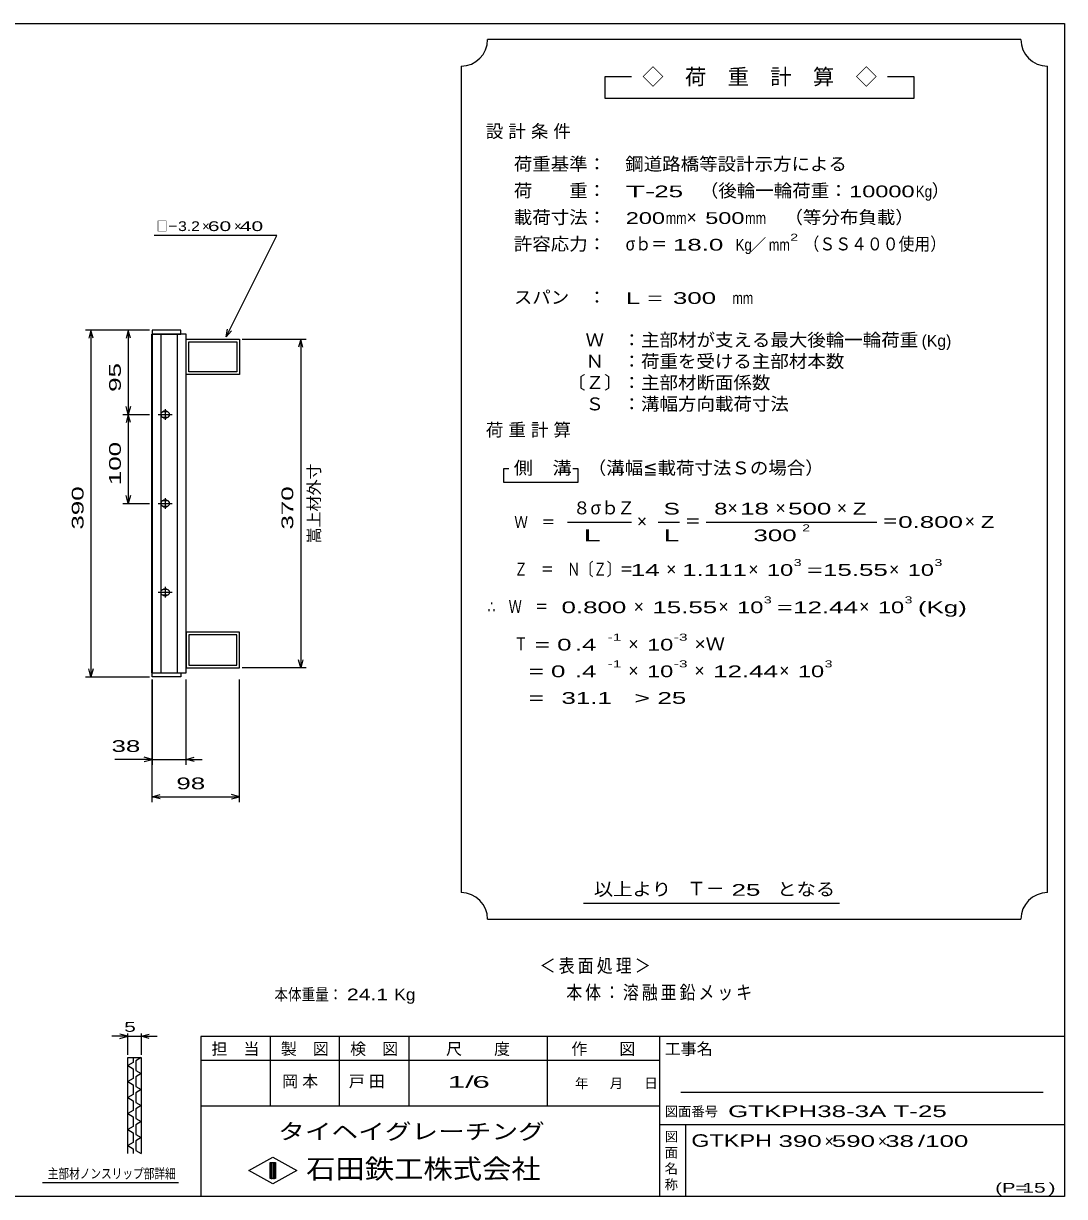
# Model space of a CAD drawing. Units: millimetres, scale not verified. Extents: x -1092 to 1039, y -770 to 632.
# Drawn here: x -133 to 1039, y -688 to 632 of the extents above; entities that cross this region are included whole.
import ezdxf
from ezdxf.enums import TextEntityAlignment as Align

# ---------------------------------------------------------------- set-up
doc = ezdxf.new("R2010")
doc.units = ezdxf.units.MM
doc.header["$LTSCALE"] = 6
for name, color, linetype, lineweight in [('0_2', 150, 'Continuous', 25), ('16', 3, 'Continuous', 25), ('22', 4, 'Continuous', 25), ('24', 2, 'Continuous', 25), ('32', 4, 'Continuous', 25)]:
    doc.layers.add(name, color=color, linetype=linetype, lineweight=lineweight)
doc.styles.add('ベクトル', font='')
doc.styles.get('ベクトル').set_extended_font_data('ベクトル')

msp = doc.modelspace()

# ---------------------------------------------------------------- linework, layer by layer
at = {"layer": '0_2'}
for p, q in [((-1037.4, 632.1), (1038.6, 632.1)), ((1038.6, 632.1), (1038.6, -687.9)), ((1038.6, -507.9), (66.6, -507.9)), ((66.6, -507.9), (66.6, -687.9)), ((144.6, -507.9), (144.6, -585.9)), ((222.6, -585.9), (222.6, -507.9)), ((300.6, -507.9), (300.6, -585.9)), ((456.6, -585.9), (456.6, -507.9)), ((582.6, -507.9), (582.6, -687.9)), ((582.6, -534.9), (66.6, -534.9)), ((1014.6, -570.9), (606.6, -570.9)), ((66.6, -585.9), (582.6, -585.9)), ((582.6, -606.9), (1038.6, -606.9)), ((612.6, -687.9), (612.6, -606.9)), ((120.6, -658.5), (147.6, -643.5)), ((147.6, -643.5), (174.6, -658.5)), ((147.6, -673.5), (120.6, -658.5)), ((144.6, -649.5), (150.6, -649.5)), ((144.6, -667.5), (144.6, -649.5)), ((144.6, -649.5), (145.8, -649.5)), ((145.8, -649.5), (145.8, -667.5)), ((147, -667.5), (147, -649.5)), ((147, -649.5), (148.2, -649.5)), ((174.6, -658.5), (147.6, -673.5)), ((148.2, -649.5), (148.2, -667.5)), ((149.4, -667.5), (149.4, -649.5)), ((149.4, -649.5), (150.6, -649.5)), ((150.6, -649.5), (150.6, -667.5)), ((150.6, -649.5), (150.6, -667.5)), ((150.6, -667.5), (144.6, -667.5)), ((145.8, -667.5), (147, -667.5)), ((148.2, -667.5), (149.4, -667.5)), ((1038.6, -687.9), (-1037.4, -687.9))]:
    msp.add_line(p, q, dxfattribs=at)
at = {"layer": '16'}
for p, q in [((11.3, -98.5), (11.3, 282.5)), ((11.3, 282.5), (12, 282.5)), ((44, 287), (12, 287)), ((12, 287), (12, 282.5)), ((12, 282.5), (44, 282.5)), ((12, 282.5), (12, -98.5)), ((50, 282.5), (12, 282.5)), ((21.5, 282.5), (21.5, -98.5)), ((40.5, -98.5), (40.5, 282.5)), ((44, 282.5), (44, 287)), ((50, -98.5), (50, 282.5)), ((50, 277), (110, 277)), ((50, 237), (50, 277)), ((53, 274), (107, 274)), ((53, 240), (53, 274)), ((107, 274), (107, 240)), ((110, 277), (110, 237)), ((107, 240), (53, 240)), ((110, 237), (50, 237)), ((26.5, 198), (26.5, 186)), ((18.5, 192), (34.5, 192)), ((28.5, 195), (24.5, 195)), ((24.5, 189), (28.5, 189)), ((28.5, 95), (24.5, 95)), ((26.5, 98), (26.5, 86)), ((18.5, 92), (34.5, 92)), ((24.5, 89), (28.5, 89)), ((18.5, -8), (34.5, -8)), ((28.5, -5), (24.5, -5)), ((24.5, -11), (28.5, -11)), ((26.5, -2), (26.5, -14)), ((110, -53), (50, -53)), ((50, -53), (50, -93)), ((107, -56), (53, -56)), ((53, -56), (53, -90)), ((107, -90), (107, -56)), ((110, -93), (110, -53)), ((53, -90), (107, -90)), ((12, -98.5), (11.3, -98.5)), ((12, -98.5), (44, -98.5)), ((12, -103), (12, -98.5)), ((12, -98.5), (50, -98.5)), ((44, -103), (12, -103)), ((44, -98.5), (44, -103)), ((50, -93), (110, -93))]:
    msp.add_line(p, q, dxfattribs=at)
for centre, radius, start, end in [((24.5, 192), 3, 90, 270), ((26.5, 192), 4, 46.6, 133.4), ((26.5, 192), 4, 226.6, 313.4), ((28.5, 192), 3, 270, 90), ((24.5, 92), 3, 90, 270), ((26.5, 92), 4, 46.6, 133.4), ((28.5, 92), 3, 270, 90), ((26.5, 92), 4, 226.6, 313.4), ((24.5, -8), 3, 90, 270), ((26.5, -8), 4, 46.6, 133.4), ((26.5, -8), 4, 226.6, 313.4), ((28.5, -8), 3, 270, 90)]:
    msp.add_arc(centre, radius, start, end, dxfattribs=at)
at = {"layer": '22'}
for p, q in [((152, 393.5), (14, 393.5)), ((95, 279.5), (152, 393.5)), ((9, 287), (-63, 287)), ((-57, 287), (-59.4, 278)), ((-54.6, 278), (-57, 287)), ((-57, 287), (-57, -103)), ((9, 287), (-21, 287)), ((-15, 287), (-17.4, 278)), ((-12.6, 278), (-15, 287)), ((-15, 287), (-15, 192)), ((95, 279.5), (96.8, 288.26)), ((95, 279.5), (101, 286.1)), ((113, 277), (185, 277)), ((179, 277), (176.6, 268)), ((181.4, 268), (179, 277)), ((179, 277), (179, -93)), ((-15, 192), (-17.4, 201)), ((-12.6, 201), (-15, 192)), ((-21, 192), (9, 192)), ((-15, 192), (-17.4, 183)), ((-12.6, 183), (-15, 192)), ((-15, 192), (-15, 92)), ((-15, 92), (-17.4, 101)), ((-12.6, 101), (-15, 92)), ((-21, 92), (9, 92)), ((179, -93), (176.6, -84)), ((181.4, -84), (179, -93)), ((-63, -103), (9, -103)), ((-57, -103), (-59.4, -94)), ((-54.6, -94), (-57, -103)), ((185, -93), (113, -93)), ((12, -106), (12, -202)), ((12, -244), (12, -106)), ((50, -202), (50, -106)), ((110, -244), (110, -106)), ((12, -196), (-30, -196)), ((12, -196), (3, -193.6)), ((3, -198.4), (12, -196)), ((12, -196), (50, -196)), ((50, -196), (59, -193.6)), ((59, -198.4), (50, -196)), ((50, -196), (68, -196)), ((12, -238), (21, -235.6)), ((110, -238), (101, -235.6)), ((21, -240.4), (12, -238)), ((12, -238), (110, -238)), ((101, -240.4), (110, -238))]:
    msp.add_line(p, q, dxfattribs=at)
at = {"layer": '24', "color": 4}
for p, q in [((989.4, 614.1), (389.4, 614.1)), ((359.4, 584.1), (359.4, -345.9)), ((1019.4, -345.9), (1019.4, 584.1)), ((551.4, 572.1), (521.4, 572.1)), ((521.4, 572.1), (521.4, 548.1)), ((869.4, 572.1), (839.4, 572.1)), ((869.4, 548.1), (869.4, 572.1)), ((521.4, 548.1), (869.4, 548.1)), ((413.4, 131.1), (407.4, 131.1)), ((407.4, 131.1), (407.4, 116.1)), ((491.4, 131.1), (485.4, 131.1)), ((491.4, 116.1), (491.4, 131.1)), ((407.4, 116.1), (491.4, 116.1)), ((479.4, 71.1), (551.4, 71.1)), ((581.4, 71.1), (605.4, 71.1)), ((635.4, 71.1), (827.4, 71.1)), ((497.4, -357.9), (785.4, -357.9)), ((389.4, -375.9), (989.4, -375.9))]:
    msp.add_line(p, q, dxfattribs=at)
for centre, start, end in [((359.4, 614.1), 270, 0), ((1019.4, 614.1), 180, 270), ((359.4, -375.9), 0, 90), ((1019.4, -375.9), 90, 180)]:
    msp.add_arc(centre, 30, start, end, dxfattribs=at)
at = {"layer": '32'}
for p, q in [((-15.696, -507.549), (-33.696, -507.549)), ((-15.696, -507.549), (-24.696, -505.149)), ((-24.696, -509.949), (-15.696, -507.549)), ((-15.696, -528.549), (-15.696, -504.549)), ((-15.696, -507.549), (-0.696, -507.549)), ((-0.696, -504.549), (-0.696, -528.549)), ((-0.696, -507.549), (8.304, -505.149)), ((8.304, -509.949), (-0.696, -507.549)), ((-0.696, -507.549), (17.304, -507.549)), ((-15.696, -531.549), (-0.696, -531.549)), ((-15.696, -639.549), (-15.696, -531.549)), ((-9.696, -536.949), (-15.696, -540.549)), ((-15.696, -540.549), (-9.696, -544.149)), ((-9.696, -531.549), (-9.696, -536.949)), ((-0.696, -531.549), (-6.696, -535.149)), ((-6.696, -535.149), (-6.696, -545.949)), ((-0.696, -531.549), (-0.696, -639.549)), ((-9.696, -544.149), (-9.696, -554.949)), ((-6.696, -545.949), (-0.696, -549.549)), ((-0.696, -549.549), (-6.696, -553.149)), ((-6.696, -553.149), (-6.696, -563.949)), ((-9.696, -554.949), (-15.696, -558.549)), ((-15.696, -558.549), (-9.696, -562.149)), ((-9.696, -562.149), (-9.696, -572.949)), ((-6.696, -563.949), (-0.696, -567.549)), ((-0.696, -567.549), (-6.696, -571.149)), ((-9.696, -572.949), (-15.696, -576.549)), ((-15.696, -576.549), (-9.696, -580.149)), ((-9.696, -580.149), (-9.696, -590.949)), ((-6.696, -571.149), (-6.696, -581.949)), ((-9.696, -590.949), (-15.696, -594.549)), ((-6.696, -581.949), (-0.696, -585.549)), ((-0.696, -585.549), (-6.696, -589.149)), ((-6.696, -589.149), (-6.696, -599.949)), ((-15.696, -594.549), (-9.696, -598.149)), ((-9.696, -598.149), (-9.696, -608.949)), ((-6.696, -599.949), (-0.696, -603.549)), ((-0.696, -603.549), (-6.696, -607.149)), ((-6.696, -607.149), (-6.696, -617.949)), ((-9.696, -608.949), (-15.696, -612.549)), ((-15.696, -612.549), (-9.696, -616.149)), ((-9.696, -616.149), (-9.696, -626.949)), ((-6.696, -617.949), (-0.696, -621.549)), ((-9.696, -626.949), (-15.696, -630.549)), ((-15.696, -630.549), (-9.696, -634.149)), ((-0.696, -621.549), (-6.696, -625.149)), ((-6.696, -625.149), (-6.696, -635.949)), ((-9.696, -634.149), (-9.696, -639.549)), ((-6.696, -635.949), (-0.696, -639.549)), ((41.304, -672.549), (-111.696, -672.549))]:
    msp.add_line(p, q, dxfattribs=at)

# ---------------------------------------------------------------- texts
at = {"layer": '0_2', "style": 'ベクトル'}
for s, height, p in [('担\u3000当', 13.2, (78.6, -521.7)), ('製\u3000図', 13.2, (156.6, -521.7)), ('検\u3000図', 13.2, (234.6, -521.7)), ('尺\u3000\u3000度', 13.2, (342.6, -521.7)), ('作\u3000\u3000図', 13.2, (483.6, -521.7)), ('工事名', 13.2, (588.6, -521.7)), ('年', 11, (487.8, -560.4)), ('月', 11, (526.8, -560.4)), ('日', 11, (565.8, -560.4)), ('図面番号', 11, (588.6, -592.2)), ('図', 11, (588.6, -620.4)), ('面', 11, (588.6, -638.4)), ('名', 11, (588.6, -656.4)), ('称', 11, (588.6, -674.4))]:
    msp.add_text(s, height=height, dxfattribs=at).set_placement(p, align=Align.MIDDLE_LEFT)
at = {"layer": '0_2', "color": 222, "style": 'ベクトル'}
for s, height, width, p in [('タイヘイグレーチング', 17.6, 1.25, (153.6, -614.7)), ('石田鉄工株式会社', 21.99, 1.1, (185.1, -656.7))]:
    msp.add_text(s, height=height, dxfattribs=dict(at, width=width)).set_placement(p, align=Align.MIDDLE_LEFT)
at = {"layer": '22', "color": 2, "style": 'ベクトル'}
for s, height, width, p in [('□－', 11, 0.8, (17, 404)), ('3.2', 11, 1.2, (41, 404)), (' 60 ', 11, 1.6, (68, 404)), (' 40 ', 11, 1.6, (104, 404)), (' 38 ', 13.2, 1.65, (-42, -181)), (' 98 ', 13.2, 1.65, (31, -223)), ('本体重量：', 13.2, 0.85, (149.4, -460.5)), (' 24.1', 13.2, 1.35, (224.4, -460.5)), ('Kg', 13.2, 1.1, (284.4, -460.5)), ('1/', 13.2, 2, (344.4, -558.9)), (' 6 ', 13.2, 2, (362.4, -558.9)), ('GTKPH38-3A T-25       ', 13.2, 1.65, (660, -591.9)), ('GTKPH', 14.08, 1.4, (618.6, -624.9)), (' 390 ', 13.2, 1.65, (708.6, -625.5)), (' 590 ', 13.2, 1.65, (768.6, -625.5)), (' 38 ', 13.2, 1.65, (828.6, -625.5)), ('/', 13.2, 1.65, (873.6, -625.5)), (' 100 ', 13.2, 1.65, (873.6, -625.5)), ('(P=', 11, 1.55, (960.6, -678)), (' 15 ', 11, 1.6, (984.6, -678)), (')', 11, 1.6, (1020.6, -678))]:
    msp.add_text(s, height=height, dxfattribs=dict(at, width=width)).set_placement(p, align=Align.MIDDLE_LEFT)
for height, p in [(11, (68, 404)), (11, (104, 404)), (13.2, (768.6, -625.5)), (13.2, (828.6, -625.5))]:
    msp.add_text('×', height=height, dxfattribs=at).set_placement(p, align=Align.MIDDLE_LEFT)
at = {"layer": '22', "color": 2, "style": 'ベクトル', "width": 1.65}
for s, p in [(' 95 ', (-30, 209.5)), (' 100 ', (-30, 104.5)), (' 390 ', (-72, 54.5)), (' 370', (164, 54.5))]:
    msp.add_text(s, height=13.2, rotation=90, dxfattribs=at).set_placement(p, align=Align.MIDDLE_LEFT)
at = {"layer": '22', "color": 2, "style": 'ベクトル'}
msp.add_text('嵩上材外寸', height=13.2, rotation=90, dxfattribs=at).set_placement((194, 47), align=Align.MIDDLE_LEFT)
at = {"layer": '22', "color": 2, "attachment_point": 4, "style": 'ベクトル'}
for s, insert, char_height in [('\\T1.2;\\W0.85;＜表面処理＞', (447.9, -429), 15.4), ('\\T1.19;\\W0.85;本体：溶融亜鉛メッキ', (477.9, -459), 15.4), ('\\T1.25;岡本\u3000', (158.1, -558.9), 13.2), ('\\T1.25;戸田\u3000', (233.1, -558.9), 13.2)]:
    msp.add_mtext(s, dxfattribs=dict(at, insert=insert, char_height=char_height))
at = {"layer": '24', "style": 'ベクトル'}
for s, height, p in [('◇\u3000荷\u3000重\u3000計\u3000算\u3000◇', 17.6, (563.4, 572.1)), ('）', 14.52, (889.2, 444)), ('×', 14.52, (613.2, 414)), ('／', 13.2, (684.9, 383.1)), ('(Kg)', 13.2, (877.8, 275.1)), ('８', 14.52, (485.4, 87)), ('σｂ', 14.52, (505.2, 87)), ('Ｚ', 14.52, (535.2, 87)), ('×', 14.52, (659.4, 87)), ('×', 14.52, (713.4, 87)), ('×', 14.52, (782.4, 87)), ('×', 14.52, (557.4, 72)), ('×', 14.52, (926.4, 72)), ('×', 14.52, (590.4, 18)), ('×', 14.52, (682.8, 18)), ('×', 14.52, (841.2, 18)), ('×', 14.52, (553.8, -24)), ('×', 14.52, (649.2, -24)), ('×', 14.52, (807.6, -24)), ('×', 14.52, (547.8, -66)), ('×', 14.52, (547.8, -96)), ('×', 14.52, (622.2, -96)), ('×', 14.52, (717.6, -96)), ('Ｔ－', 15.4, (613.8, -341.4))]:
    msp.add_text(s, height=height, dxfattribs=at).set_placement(p, align=Align.MIDDLE_LEFT)
for s, height, width, p in [('荷重基準：\u3000', 14.52, 1.05, (418.8, 474)), ('鋼道路橋等設計示方による', 14.52, 1.05, (544.2, 474)), ('荷\u3000\u3000重：\u3000', 14.52, 1.05, (418.8, 444)), ('T-', 13.2, 2, (544.8, 443.1)), (' 25 ', 13.2, 1.65, (568.8, 443.1)), ('（後輪一輪荷重：', 14.52, 1.05, (628.2, 444)), ('10000', 13.2, 1.5, (796.2, 443.1)), ('Kg', 13.2, 0.85, (871.2, 443.1)), ('載荷寸法：\u3000', 14.52, 1.05, (418.8, 414)), ('\u3000（等分布負載）', 14.52, 1.05, (702.6, 414)), ('200', 13.2, 1.5, (544.8, 413.1)), ('mm', 13.2, 0.8, (589.8, 413.1)), ('500', 13.2, 1.5, (634.2, 413.1)), ('mm', 13.2, 0.8, (679.2, 413.1)), ('許容応力：\u3000', 14.52, 1.05, (418.8, 384)), ('σｂ＝', 14.52, 0.9, (544.8, 384)), (' 18.0', 13.2, 1.65, (589.8, 383.1)), ('Kg', 13.2, 0.85, (668.4, 383.1)), ('mm', 13.2, 0.8, (705.9, 383.1)), ('2', 7.918, 1.5, (729.9, 391.5)), ('（ＳＳ４００使用）', 14.52, 0.9, (744.9, 384)), ('スパン\u3000：\u3000', 14.52, 1.05, (418.8, 324)), ('L =', 13.2, 1.65, (544.8, 323.1)), (' 300 ', 13.2, 1.65, (589.8, 323.1)), ('mm', 13.2, 0.8, (664.8, 323.1)), ('\u3000Ｗ\u3000：主部材が支える最大後輪一輪荷重', 14.52, 1.05, (478.8, 276)), ('\u3000Ｎ\u3000：荷重を受ける主部材本数', 14.52, 1.05, (478.8, 252)), ('〔Ｚ〕：主部材断面係数', 14.52, 1.05, (478.8, 228)), ('\u3000Ｓ\u3000：溝幅方向載荷寸法', 14.52, 1.05, (478.8, 204)), ('側\u3000溝', 14.52, 1.1, (418.8, 132)), ('\u3000（溝幅≦載荷寸法Ｓの場合）', 14.52, 1.05, (481.2, 132)), ('S', 13.2, 1.55, (587.4, 86.1)), ('8', 13.2, 1.5, (644.4, 86.1)), (' 18 ', 13.2, 1.65, (665.4, 86.1)), (' 500 ', 13.2, 1.65, (719.4, 86.1)), ('Z', 13.2, 1.4, (800.4, 86.1)), ('Ｗ\u3000＝', 13.2, 0.85, (419.4, 71.1)), ('＝', 14.52, 0.9, (611.4, 72)), ('2', 7.918, 1.5, (743.4, 64.5)), ('＝', 14.52, 0.9, (833.4, 72)), ('0.800', 13.2, 1.65, (851.4, 71.1)), ('Z', 13.2, 1.4, (944.4, 71.1)), ('L', 13.2, 1.8, (587.4, 56.1)), (' 300 ', 13.2, 1.65, (680.4, 56.1)), ('Ｚ\u3000＝\u3000Ｎ〔Ｚ〕＝', 14.52, 0.75, (419.4, 18)), ('3', 7.918, 1.5, (733.8, 25.5)), ('3', 7.918, 1.5, (892.2, 25.5)), (' 14 ', 13.2, 1.65, (542.4, 17.1)), ('1.111', 13.2, 1.65, (608.4, 17.1)), ('10', 13.2, 1.5, (703.8, 17.1)), ('=', 13.2, 1.7, (748.8, 17.1)), ('15.55', 13.2, 1.65, (766.8, 17.1)), ('10', 13.2, 1.5, (862.2, 17.1)), ('3', 7.918, 1.5, (700.2, -16.5)), ('3', 7.918, 1.5, (858.6, -16.5)), ('∴\u3000Ｗ\u3000＝', 14.52, 0.75, (389.4, -24)), (' 0.800', 13.2, 1.65, (464.4, -24.9)), ('15.55', 13.2, 1.65, (574.8, -24.9)), ('10', 13.2, 1.5, (670.2, -24.9)), ('=', 13.2, 1.7, (715.2, -24.9)), ('12.44', 13.2, 1.65, (733.2, -24.9)), ('10', 13.2, 1.5, (828.6, -24.9)), ('(Kg)', 13.2, 1.65, (873.6, -24.9)), ('Ｔ', 14.52, 0.75, (419.4, -66)), (' = 0', 13.2, 1.65, (434.4, -66.9)), (' .4 ', 13.2, 1.65, (479.4, -66.9)), ('-1', 7.918, 1.65, (524.4, -58.5)), ('10', 13.2, 1.5, (568.8, -66.9)), ('-3', 7.918, 1.65, (598.8, -58.5)), ('×Ｗ', 14.52, 1.1, (622.2, -66)), ('  = 0', 13.2, 1.65, (419.4, -96.9)), (' .4 ', 13.2, 1.65, (479.4, -96.9)), ('-1', 7.918, 1.65, (524.4, -88.5)), ('10', 13.2, 1.5, (568.8, -96.9)), ('-3', 7.918, 1.65, (598.8, -88.5)), ('12.44', 13.2, 1.65, (643.2, -96.9)), ('10', 13.2, 1.5, (738.6, -96.9)), ('3', 7.918, 1.5, (768.6, -88.5)), ('  =', 13.2, 1.65, (419.4, -126.9)), (' 31.1', 13.2, 1.65, (464.4, -126.9)), ('>', 13.2, 1.7, (554.4, -126.9)), (' 25 ', 13.2, 1.65, (572.4, -126.9)), ('以上より\u3000', 14.52, 1.1, (508.8, -342)), (' 25 ', 13.2, 1.65, (655.8, -342.9)), ('となる', 14.52, 1.1, (715.2, -342))]:
    msp.add_text(s, height=height, dxfattribs=dict(at, width=width)).set_placement(p, align=Align.MIDDLE_LEFT)
at = {"layer": '24', "attachment_point": 4, "style": 'ベクトル'}
for s, insert, char_height in [('\\T1.28;設計条件', (387.3, 510), 14.52), ('\\T1.28;荷重計算', (387.3, 174), 14.52), ('\\T1.5;\\W2;\\~L\\~', (482.4, 56.1), 13.2)]:
    msp.add_mtext(s, dxfattribs=dict(at, insert=insert, char_height=char_height))
at = {"layer": '32', "color": 2, "style": 'ベクトル'}
for s, width, p in [(' 5 ', 1.6, (-26.196, -497.049)), ('主部材ノンスリップ部詳細', 0.8, (-105.696, -662.049))]:
    msp.add_text(s, height=11, dxfattribs=dict(at, width=width)).set_placement(p, align=Align.MIDDLE_LEFT)

doc.saveas('drawing.dxf')
